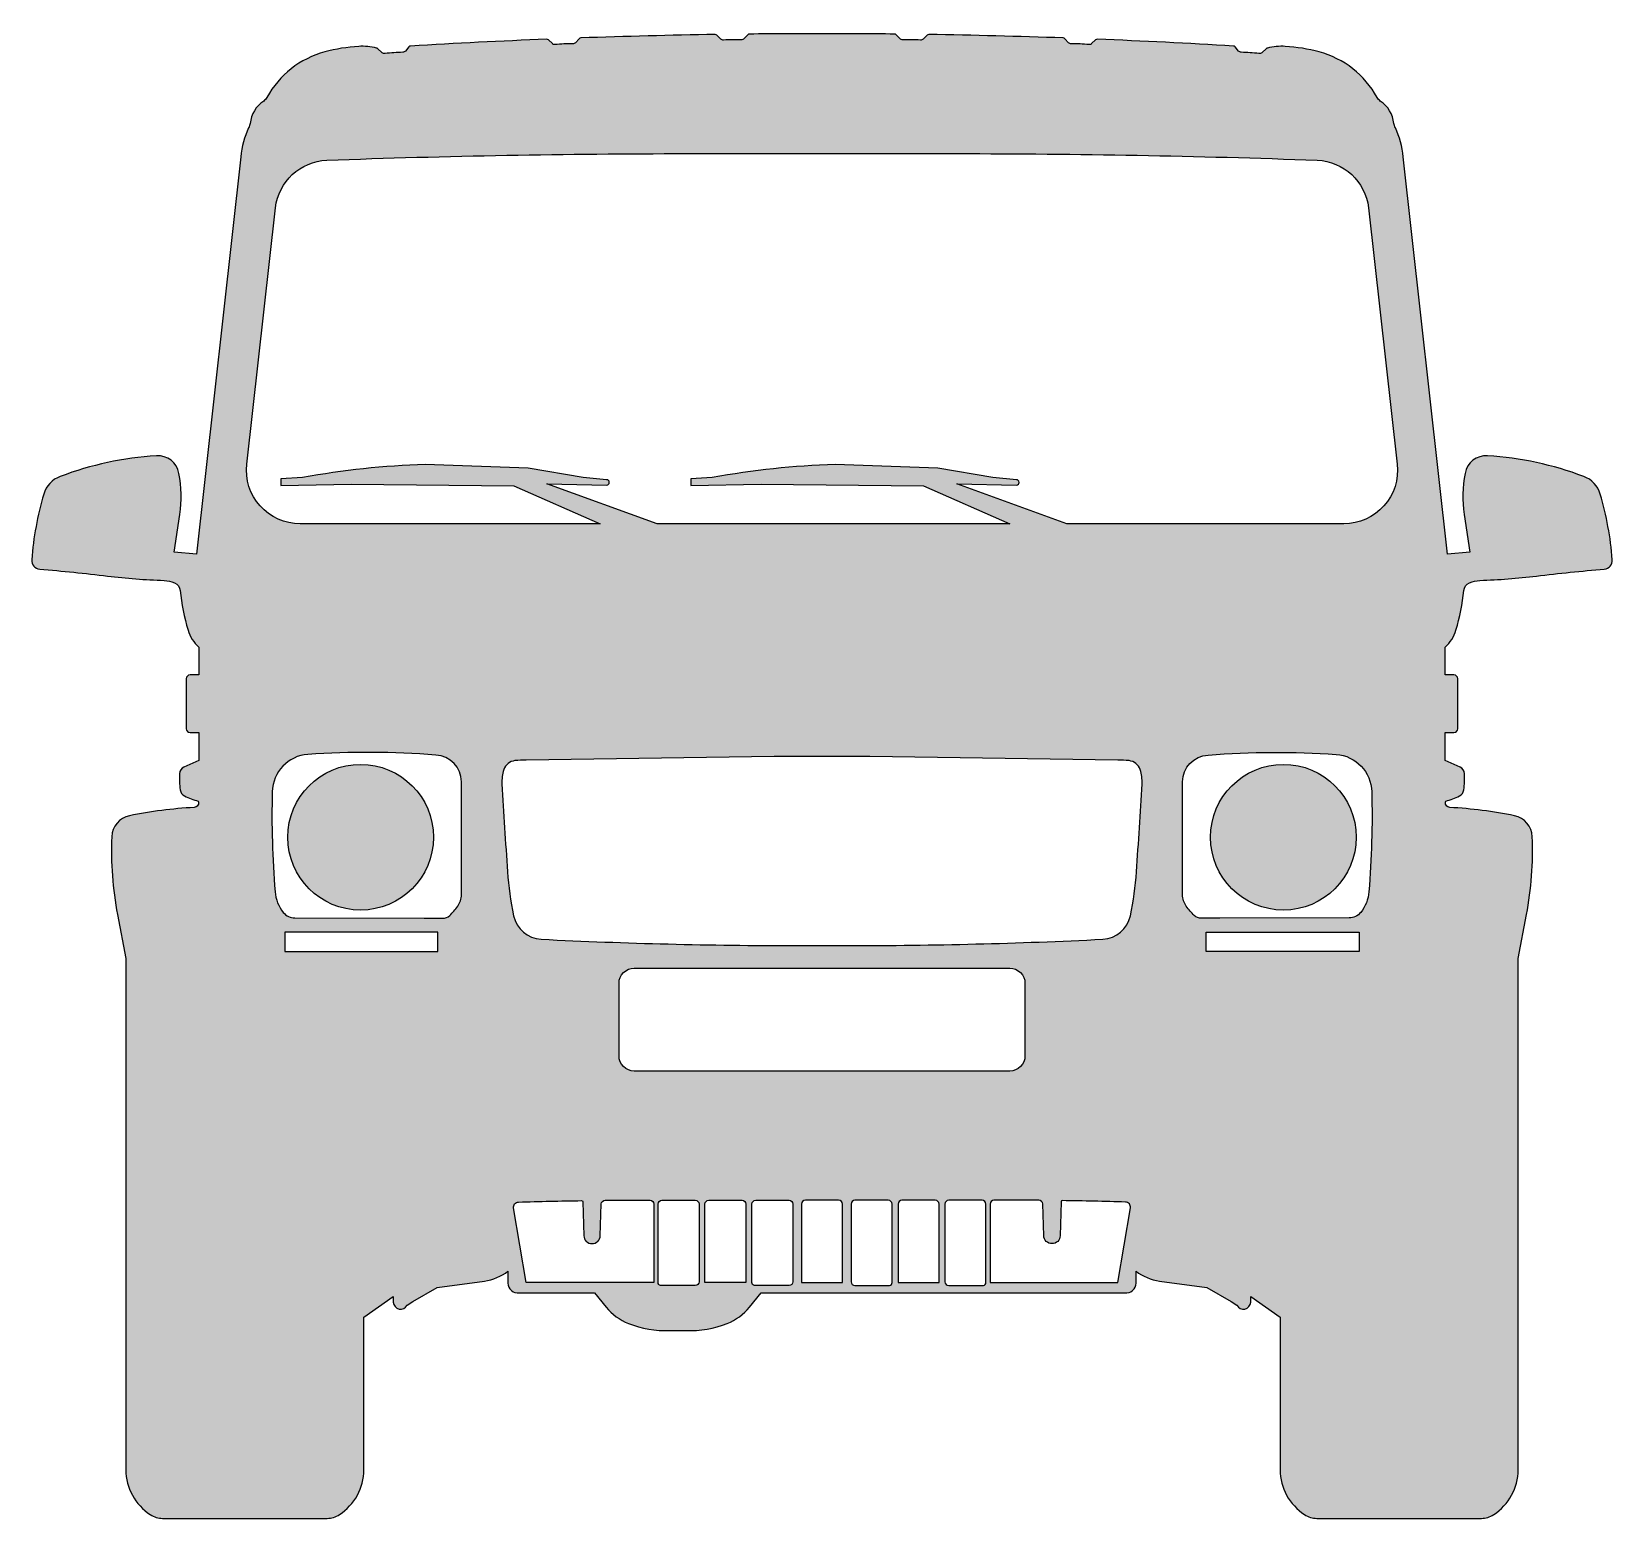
# Model space of a CAD drawing. Header units: metres. Extents: x 23259 to 40448, y -1247 to 8093.
# Drawn here: x 38384 to 40448, y 1317 to 3258 of the extents above; entities that cross this region are included whole.
import ezdxf

# ---------------------------------------------------------------- set-up
doc = ezdxf.new("R2010")
doc.units = ezdxf.units.M
doc.layers.add('dwgmodels.com', color=250, linetype='Continuous')
doc.layers.add('hatch_dwgmodels.com', color=250, linetype='Continuous', lineweight=13)

msp = doc.modelspace()

# ---------------------------------------------------------------- hatches: boundary and pattern name
at = {"layer": 'hatch_dwgmodels.com'}
h = msp.add_hatch(color=256, dxfattribs=at)
h.dxf.hatch_style = 1
edge = h.paths.add_edge_path(flags=16)
edge.add_line((40104.18304063681, 2100.89009260993), (39935.37153050945, 2100.313101197959))
edge.add_line((39935.37153050945, 2100.313101197959), (39911.24303646568, 2100.313101197959))
edge.add_arc((39911.24303646568, 2113.603706990614), 13.29060579265479, 226.197146336777, 270, ccw=False)
edge.add_arc((39958.63178401265, 2163.015309485241), 81.75373349770435, 215.0611379679822, 226.1971463367757, ccw=False)
edge.add_arc((39914.06492770939, 2131.73833627655), 27.30693621951229, 180.9135781193135, 215.0611379679857, ccw=False)
edge.add_line((39886.76146269192, 2131.302947098372), (39886.76146269192, 2278.420370621207))
edge.add_arc((39921.79144126207, 2278.408386391929), 35.02998062012608, 92.88981051386128, 179.980398339949, ccw=False)
edge.add_arc((40009.57548056788, 1193.989732913981), 1122.980289221096, 86.03338099732639, 94.57380734686052, ccw=False)
edge.add_arc((40083.79918481797, 2264.399721088783), 50.00000000000055, 1.4032782440339133, 86.0333809973871, ccw=False)
edge.add_arc((38891.3731381266, 2235.18918934231), 1242.783774199205, -4.6236303060068735, 1.4032782440265805, ccw=False)
edge.add_arc((40080.27525697521, 2139.038870621312), 50.00000000001776, 321.6143201205381, 355.37636969400097, ccw=False)
edge.add_arc((40104.18304063681, 2120.89009260991), 19.99999999998045, 270.000000871908, 319.8387611990305, ccw=False)
edge.add_line((40104.18304094116, 2100.890092609933), (40104.18304063681, 2100.89009260993))
edge = h.paths.add_edge_path(flags=16)
edge.add_arc((39384.9116931755, 138.0598034201407), 2173.510289129709, 89.1782732472204, 90.82172675277943)
edge.add_line((39353.74063066104, 2311.346563563503), (39030.03145360927, 2306.703660850692))
edge.add_arc((39026.9845444439, 2197.313329401381), 109.4327568420541, 88.40452160495903, 96.18275875126058)
edge.add_arc((39017.04938038819, 2289.025098519898), 17.1844176718447, 96.18275875126471, 161.6562927926169)
edge.add_arc((39048.37903080763, 2278.637287263167), 50.19128995793232, 161.6562927926165, 183.1952376764887)
edge.add_arc((46632.38200875618, 2702.016545103781), 7646.002712413207, 183.1952376764887, 184.0569511367297)
edge.add_arc((39433.38996348128, 2191.422801357304), 428.9262656042687, 184.0569511367296, 191.7925029523061)
edge.add_arc((39051.43671438745, 2111.680767990441), 38.73775170513483, 191.7925029523069, 267.1529139654955)
edge.add_arc((39381.37326980929, 8745.976368899632), 6681.232482666288, 267.152913965492, 270)
edge.add_line((39381.37326980929, 2064.743886233343), (39416.08275568996, 2064.743886233343))
edge.add_line((39416.08275568996, 2064.743886233343), (39450.79224157063, 2064.743886233343))
edge.add_arc((39450.79224157063, 8745.976368899632), 6681.232482666288, 270, 272.847086034508)
edge.add_arc((39780.72879699247, 2111.680767990441), 38.73775170513692, 272.8470860345045, 348.207497047693)
edge.add_arc((39398.77554789864, 2191.422801357304), 428.9262656042686, 348.2074970476939, 355.9430488632703)
edge.add_arc((32199.78350262374, 2702.016545103781), 7646.002712413206, 355.9430488632703, 356.8047623235112)
edge.add_arc((39783.78648057229, 2278.637287263167), 50.19128995793246, 356.8047623235113, 378.3437072073835)
edge.add_arc((39815.11613099173, 2289.025098519898), 17.18441767184564, 18.34370720738314, 83.81724124873529)
edge.add_arc((39805.18096693602, 2197.313329401381), 109.4327568420538, 83.81724124873942, 91.59547839504098)
edge.add_line((39802.13405777065, 2306.703660850692), (39478.42488071888, 2311.346563563503))
edge.add_arc((39447.25381820442, 138.0598034201407), 2173.510289129709, 89.17827324722059, 90.82172675277963)
edge = h.paths.add_edge_path(flags=16)
edge.add_line((38727.98247074311, 2100.89009260993), (38896.79398087047, 2100.313101197959))
edge.add_line((38896.79398087047, 2100.313101197959), (38920.92247491424, 2100.313101197959))
edge.add_arc((38920.92247491424, 2113.603706990614), 13.29060579265479, 270, 313.802853663223)
edge.add_arc((38873.53372736727, 2163.015309485241), 81.75373349770435, 313.8028536632243, 324.9388620320178)
edge.add_arc((38918.10058367053, 2131.73833627655), 27.30693621951229, 324.9388620320143, 359.0864218806865)
edge.add_line((38945.404048688, 2131.302947098372), (38945.404048688, 2278.420370621207))
edge.add_arc((38910.37407011785, 2278.408386391929), 35.02998062012608, 0.01960166005103025, 87.11018948613867)
edge.add_arc((38822.59003081204, 1193.989732913981), 1122.980289221096, 85.42619265313952, 93.96661900267361)
edge.add_arc((38748.36632656195, 2264.399721088783), 50.00000000000055, 93.96661900261289, 178.5967217559661)
edge.add_arc((39940.79237325332, 2235.18918934231), 1242.783774199205, 178.5967217559734, 184.6236303060069)
edge.add_arc((38751.89025440471, 2139.038870621312), 50.00000000001776, 184.6236303059991, 218.3856798794619)
edge.add_arc((38727.98247074311, 2120.89009260991), 19.99999999998045, 220.1612388009695, 269.999999128092)
edge.add_line((38727.98247043876, 2100.890092609933), (38727.98247074311, 2100.89009260993))
edge = h.paths.add_edge_path(flags=16)
edge.add_line((38801.8818432613, 2666.854362347868), (39013.57568698917, 2664.656970763627))
edge.add_line((39013.57568698917, 2664.656970763627), (39126.38810540578, 2615.269150267038))
edge.add_line((39126.38810540578, 2615.269150267038), (38734.6772157847, 2615.269150267038))
edge.add_arc((38734.6772157847, 2685.269150267035), 69.99999999999727, 173.6055023568686, 270, ccw=False)
edge.add_line((38665.11271242582, 2693.06529498295), (38702.61988243223, 3027.739386982269))
edge.add_arc((38772.18438579112, 3019.943242266355), 70.00000000000158, 92.08969477196689, 173.60550235687, ccw=False)
edge.add_arc((39239.53519034792, -9788.317007100879), 12886.78381615453, 90, 92.08969477196871, ccw=False)
edge.add_line((39239.53519034792, 3098.466809053653), (39416.08275568996, 3098.466809053653))
edge.add_line((39416.08275568996, 3098.466809053653), (39592.630321032, 3098.466809053653))
edge.add_arc((39592.630321032, -9788.317007100879), 12886.78381615453, 87.91030522803129, 90, ccw=False)
edge.add_arc((40059.9811255888, 3019.943242266359), 69.99999999999841, 6.394497643126726, 87.91030522802708, ccw=False)
edge.add_line((40129.54562894769, 3027.739386982269), (40167.0527989541, 2693.06529498295))
edge.add_arc((40097.48829559522, 2685.269150267038), 69.99999999999409, -90.00000000000591, 6.394497643128773, ccw=False)
edge.add_line((40097.48829559521, 2615.269150267038), (39735.88938158208, 2615.269150267037))
edge.add_line((39735.88938158208, 2615.269150267037), (39592.05710537767, 2667.600327079955))
edge.add_line((39592.05710537767, 2667.600327079955), (39670.02091557746, 2665.781570972354))
edge.add_arc((39669.88796396928, 2669.318101601561), 3.539028824612351, 272.1529519316886, 449.4970455053922)
edge.add_line((39669.91902991531, 2672.856994073569), (39639.28587175596, 2675.836619090304))
edge.add_line((39639.28587175596, 2675.836619090304), (39567.38063119206, 2687.808811310729))
edge.add_line((39567.38063119206, 2687.808811310729), (39433.13337031666, 2692.478564056472))
edge.add_arc((39459.42294373075, 1678.168467122744), 1014.650735185268, 91.48469826614661, 100.5944499162143)
edge.add_line((39272.87318065749, 2675.522617016009), (39244.73645372979, 2673.838840596835))
edge.add_line((39244.73645372979, 2673.838840596835), (39244.7558460577, 2665.322575975958))
edge.add_line((39244.7558460577, 2665.322575975958), (39336.8818432613, 2666.854362347868))
edge.add_line((39336.8818432613, 2666.854362347868), (39548.57568698917, 2664.656970763627))
edge.add_line((39548.57568698917, 2664.656970763627), (39661.38810540578, 2615.269150267038))
edge.add_line((39661.38810540578, 2615.269150267038), (39416.08275568996, 2615.269150267038))
edge.add_line((39416.08275568996, 2615.269150267038), (39200.88938158208, 2615.269150267037))
edge.add_line((39200.88938158208, 2615.269150267037), (39057.05710537767, 2667.600327079955))
edge.add_line((39057.05710537767, 2667.600327079955), (39135.02091557746, 2665.781570972354))
edge.add_arc((39134.88796396928, 2669.318101601561), 3.539028824612351, 272.1529519316886, 449.4970455053922)
edge.add_line((39134.91902991531, 2672.856994073569), (39104.28587175596, 2675.836619090304))
edge.add_line((39104.28587175596, 2675.836619090304), (39032.38063119206, 2687.808811310729))
edge.add_line((39032.38063119206, 2687.808811310729), (38898.13337031666, 2692.478564056472))
edge.add_arc((38924.42294373075, 1678.168467122744), 1014.650735185268, 91.48469826614661, 100.5944499162143)
edge.add_line((38737.87318065749, 2675.522617016009), (38709.73645372979, 2673.838840596835))
edge.add_line((38709.73645372979, 2673.838840596835), (38709.7558460577, 2665.322575975958))
edge.add_line((38709.7558460577, 2665.322575975958), (38801.8818432613, 2666.854362347868))
edge = h.paths.add_edge_path(flags=16)
edge.add_arc((39437.81142118727, 1625.989530797492), 4.999999999999986, 346.7475427510219, 359.9999999999766)
edge.add_line((39442.81142118727, 1625.98953079749), (39442.81142118727, 1727.261030384693))
edge.add_arc((39437.81142118727, 1727.261030384693), 5, 0, 90)
edge.add_line((39437.81142118727, 1732.261030384693), (39394.35409019265, 1732.261030384693))
edge.add_arc((39394.35409019265, 1727.261030384693), 5, 90, 180)
edge.add_line((39389.35409019265, 1727.261030384693), (39389.35409019265, 1624.843320116938))
edge.add_line((39389.35409019265, 1624.843320116938), (39416.08275568996, 1624.843320116938))
edge.add_line((39416.08275568996, 1624.843320116938), (39442.81142118727, 1624.843320116938))
edge.add_line((39442.81142118727, 1624.843320116938), (39442.81142118727, 1727.261030384693))
edge.add_arc((39437.81142118727, 1727.261030384693), 5, 0, 90)
edge.add_line((39437.81142118727, 1732.261030384693), (39394.35409019265, 1732.261030384693))
edge.add_arc((39394.35409019265, 1727.261030384693), 5, 90, 180)
edge.add_line((39389.35409019265, 1727.261030384693), (39389.35409019265, 1625.98953079749))
edge.add_arc((39394.35409019265, 1625.989530797492), 5, 180.0000000000234, 193.2524572489781)
edge.add_line((39389.4872430535, 1624.843320116938), (39442.67826832642, 1624.843320116938))
edge = h.paths.add_edge_path(flags=16)
edge.add_line((39515.52472377165, 1624.843320116938), (39568.84890190543, 1624.843320116938))
edge.add_line((39568.84890190543, 1624.843320116938), (39568.84890190543, 1727.261030384693))
edge.add_arc((39563.84890190543, 1727.261030384693), 5, 0, 90)
edge.add_line((39563.84890190543, 1732.261030384693), (39520.3915709108, 1732.261030384693))
edge.add_arc((39520.3915709108, 1727.261030384693), 5, 90, 180)
edge.add_line((39515.3915709108, 1727.261030384693), (39515.3915709108, 1625.98953079749))
edge.add_arc((39520.3915709108, 1625.989530797492), 5, 180.0000000000234, 193.2524572489781)
edge = h.paths.add_edge_path(flags=16)
edge.add_arc((39502.57180715381, 1727.261030384694), 5, 0, 90)
edge.add_line((39502.57180715381, 1732.261030384694), (39459.11447615919, 1732.261030384694))
edge.add_arc((39459.11447615919, 1727.261030384694), 5, 90, 180)
edge.add_line((39454.11447615919, 1727.261030384694), (39454.11447615919, 1625.98953079749))
edge.add_arc((39459.11447615919, 1625.98953079749), 5, 180, 270)
edge.add_line((39459.11447615919, 1620.98953079749), (39504.34046656148, 1620.98953079749))
edge.add_arc((39503.65806711007, 1624.843320116938), 3.913740043739413, 280.0414123193235, 360)
edge.add_line((39507.57180715381, 1624.843320116938), (39507.57180715381, 1727.29849071738))
edge.add_line((39507.57180715381, 1727.29849071738), (39507.57180715381, 1727.261030384694))
edge = h.paths.add_edge_path(flags=16)
edge.add_arc((39625.09355505729, 1727.261030384693), 5, 0, 90)
edge.add_line((39625.09355505729, 1732.261030384693), (39581.63622406266, 1732.261030384693))
edge.add_arc((39581.63622406266, 1727.261030384693), 5, 90, 180)
edge.add_line((39576.63622406266, 1727.261030384693), (39576.63622406266, 1625.98953079749))
edge.add_arc((39581.63622406266, 1625.98953079749), 5, 180, 270)
edge.add_line((39581.63622406266, 1620.98953079749), (39626.86221446496, 1620.98953079749))
edge.add_arc((39626.17981501355, 1624.843320116938), 3.913740043739413, 280.0414123193235, 360)
edge.add_line((39630.09355505729, 1624.843320116938), (39630.09355505729, 1727.29849071738))
edge.add_line((39630.09355505729, 1727.29849071738), (39630.09355505729, 1727.261030384693))
edge = h.paths.add_edge_path(flags=16)
edge.add_line((39635.55835815952, 1624.843320116938), (39802.42317633379, 1624.843320116938))
edge.add_line((39802.42317633379, 1624.843320116938), (39818.74321080145, 1722.195009407823))
edge.add_arc((39812.17782198055, 1723.295631005982), 6.657003700765279, 350.483427279465, 448.3630914474896)
edge.add_arc((39598.68158507338, -5747.558514193311), 7480.561090723488, 88.36309144750129, 88.9953698642957)
edge.add_arc((39729.81262060571, 1730.302885788311), 1.550028703665051, 88.99536986418542, 186.8454408874456)
edge.add_line((39728.27364160645, 1730.118135627205), (39727.03783168684, 1686.071199293709))
edge.add_arc((39716.30472313057, 1686.372334471912), 10.73733214892625, 181.6071066054202, 358.3928933945787, ccw=False)
edge.add_line((39705.57161457428, 1686.071199293709), (39704.17221137274, 1727.430111576646))
edge.add_arc((39699.17507103545, 1727.261030384694), 5.000000000005315, 1.937897201684794, 89.99999999991662)
edge.add_line((39699.17507103545, 1732.261030384693), (39640.55835815952, 1732.261030384693))
edge.add_arc((39640.55835815952, 1727.261030384693), 5, 90, 180)
edge.add_line((39635.55835815952, 1727.261030384693), (39635.55835815952, 1624.843320116938))
edge = h.paths.add_edge_path(flags=0)
edge.add_arc((40018.38805339385, 2206.17199529349), 95.08017013317668, 0, 360)
h.paths.add_polyline_path([(39917.40291201169, 2082.083776289476), (40117.40291201169, 2082.083776289476), (40117.40291201169, 2057.083776289476), (39917.40291201169, 2057.083776289476)], flags=16)
edge = h.paths.add_edge_path(flags=16)
edge.add_line((39416.08275568996, 1900.968809703088), (39171.08275568996, 1900.968809703088))
edge.add_arc((39171.08275568996, 1920.968809703088), 20, 180, 270, ccw=False)
edge.add_line((39151.08275568996, 1920.968809703088), (39151.08275568996, 2015.352370460466))
edge.add_arc((39171.08275568996, 2015.352370460466), 20, 90, 180, ccw=False)
edge.add_line((39171.08275568996, 2035.352370460466), (39416.08275568996, 2035.352370460466))
edge.add_line((39416.08275568996, 2035.352370460466), (39661.08275568996, 2035.352370460466))
edge.add_arc((39661.08275568996, 2015.352370460466), 20, 0, 90, ccw=False)
edge.add_line((39681.08275568996, 2015.352370460466), (39681.08275568996, 1920.968809703088))
edge.add_arc((39661.08275568996, 1920.968809703088), 20, -90, 0, ccw=False)
edge.add_line((39661.08275568996, 1900.968809703088), (39416.08275568996, 1900.968809703088))
edge = h.paths.add_edge_path(flags=16)
edge.add_line((39316.64078760827, 1624.843320116938), (39263.3166094745, 1624.843320116938))
edge.add_line((39263.3166094745, 1624.843320116938), (39263.3166094745, 1727.261030384693))
edge.add_arc((39268.3166094745, 1727.261030384693), 5, 90, 180, ccw=False)
edge.add_line((39268.3166094745, 1732.261030384693), (39311.77394046912, 1732.261030384693))
edge.add_arc((39311.77394046912, 1727.261030384693), 5, 0, 90, ccw=False)
edge.add_line((39316.77394046912, 1727.261030384693), (39316.77394046912, 1625.98953079749))
edge.add_arc((39311.77394046912, 1625.989530797492), 5, 346.74754275102185, 359.9999999999765, ccw=False)
edge = h.paths.add_edge_path(flags=16)
edge.add_arc((39329.5937042261, 1727.261030384694), 5, 90, 180, ccw=False)
edge.add_line((39329.5937042261, 1732.261030384694), (39373.05103522073, 1732.261030384694))
edge.add_arc((39373.05103522073, 1727.261030384694), 5, 0, 90, ccw=False)
edge.add_line((39378.05103522073, 1727.261030384694), (39378.05103522073, 1625.98953079749))
edge.add_arc((39373.05103522073, 1625.98953079749), 5, -90, 0, ccw=False)
edge.add_line((39373.05103522073, 1620.98953079749), (39327.82504481843, 1620.98953079749))
edge.add_arc((39328.50744426984, 1624.843320116938), 3.913740043739413, 180, 259.9585876806765, ccw=False)
edge.add_line((39324.5937042261, 1624.843320116938), (39324.5937042261, 1727.29849071738))
edge.add_line((39324.5937042261, 1727.29849071738), (39324.5937042261, 1727.261030384694))
edge = h.paths.add_edge_path(flags=16)
edge.add_arc((39207.07195632263, 1727.261030384693), 5, 90, 180, ccw=False)
edge.add_line((39207.07195632263, 1732.261030384693), (39250.52928731726, 1732.261030384693))
edge.add_arc((39250.52928731726, 1727.261030384693), 5, 0, 90, ccw=False)
edge.add_line((39255.52928731726, 1727.261030384693), (39255.52928731726, 1625.98953079749))
edge.add_arc((39250.52928731726, 1625.98953079749), 5, -90, 0, ccw=False)
edge.add_line((39250.52928731726, 1620.98953079749), (39205.30329691496, 1620.98953079749))
edge.add_arc((39205.98569636637, 1624.843320116938), 3.913740043739413, 180, 259.9585876806765, ccw=False)
edge.add_line((39202.07195632263, 1624.843320116938), (39202.07195632263, 1727.29849071738))
edge.add_line((39202.07195632263, 1727.29849071738), (39202.07195632263, 1727.261030384693))
edge = h.paths.add_edge_path(flags=16)
edge.add_line((39196.6071532204, 1624.843320116938), (39029.74233504613, 1624.843320116938))
edge.add_line((39029.74233504613, 1624.843320116938), (39013.42230057847, 1722.195009407823))
edge.add_arc((39019.98768939937, 1723.295631005982), 6.657003700765279, 91.63690855251042, 189.516572720535, ccw=False)
edge.add_arc((39233.48392630654, -5747.558514193311), 7480.561090723488, 91.0046301357043, 91.63690855249871, ccw=False)
edge.add_arc((39102.35289077421, 1730.302885788311), 1.550028703665051, -6.845440887445591, 91.00463013581458, ccw=False)
edge.add_line((39103.89186977347, 1730.118135627205), (39105.12767969308, 1686.071199293709))
edge.add_arc((39115.86078824935, 1686.372334471912), 10.73733214892625, 181.6071066054213, 358.3928933945798)
edge.add_line((39126.59389680564, 1686.071199293709), (39127.99330000718, 1727.430111576646))
edge.add_arc((39132.99044034446, 1727.261030384694), 4.999999999998043, 90, 178.0621027983124, ccw=False)
edge.add_line((39132.99044034446, 1732.261030384693), (39191.6071532204, 1732.261030384693))
edge.add_arc((39191.6071532204, 1727.261030384693), 5, 0, 90, ccw=False)
edge.add_line((39196.6071532204, 1727.261030384693), (39196.6071532204, 1624.843320116938))
edge = h.paths.add_edge_path(flags=0)
edge.add_arc((38813.77745798607, 2206.17199529349), 95.08017013317668, 0, 360)
h.paths.add_polyline_path([(38914.76259936823, 2082.083776289476), (38714.76259936823, 2082.083776289476), (38714.76259936823, 2057.083776289476), (38914.76259936823, 2057.083776289476)], flags=16)
edge = h.paths.add_edge_path()
edge.add_arc((39394.35409019216, 1625.989530797436), 4.999999999512511, 180, 193.2524572502655)
edge.add_line((39389.4872430535, 1624.843320116938), (39442.67826832642, 1624.843320116938))
edge.add_arc((39437.81142118775, 1625.989530797438), 4.999999999527081, 346.7475427503907, 360.0000000006279)
edge.add_line((39442.81142118727, 1625.989530797492), (39442.81142118727, 1727.261030384693))
edge.add_arc((39437.81142118727, 1727.26103038469), 5, 0, 89.99999999996614)
edge.add_line((39437.81142118727, 1732.26103038469), (39394.35409019265, 1732.261030384693))
edge.add_arc((39394.35409019265, 1727.261030384691), 5.000000000001819, 90, 179.9999999999792)
edge.add_line((39389.35409019265, 1727.261030384693), (39389.35409019265, 1625.989530797492))
edge = h.paths.add_edge_path()
edge.add_arc((40214.80924487802, 2323.424527009281), 71.70410193874925, 282.5293664544515, 298.0139385613627)
edge.add_arc((40243.59383752425, 2269.320338730714), 10.41938962734425, 298.0139385613741, 352.0221285773118)
edge.add_arc((40142.47982692383, 2283.491165094859), 112.5215710905419, 352.0221285773789, 362.8663929687721)
edge.add_arc((40245.05646590523, 2288.62715417301), 9.816433689671502, 2.866392968796123, 65.84654571124379)
edge.add_line((40249.07317303343, 2297.584186841813), (40229.60699643731, 2306.313632539287))
edge.add_line((40229.60699643731, 2306.313632539287), (40229.60699643731, 2342.801047970165))
edge.add_line((40229.60699643731, 2342.801047970165), (40240.97239241618, 2342.801047970165))
edge.add_arc((40240.97239241618, 2347.801047970167), 5.000000000001819, 270, 359.9999999999791)
edge.add_line((40245.97239241618, 2347.801047970165), (40245.97239241618, 2412.939326018378))
edge.add_arc((40240.97239241618, 2412.939326018375), 5, 0, 89.99999999996874)
edge.add_line((40240.97239241618, 2417.939326018375), (40229.60699643731, 2417.939326018378))
edge.add_line((40229.60699643731, 2417.939326018378), (40229.60699643731, 2454.155180678789))
edge.add_arc((40196.55912552638, 2490.600782261308), 49.19800449669868, 312.2008777499593, 343.4289823907982)
edge.add_arc((39975.47704936715, 2556.386459608043), 279.8601811595527, 343.4289823908182, 354.1943406909691)
edge.add_arc((40266.32172197598, 2526.814510640819), 12.48400597379412, 113.1350190493585, 174.1943406910015, ccw=False)
edge.add_arc((40276.3384108391, 2503.37042822933), 37.97830054918805, 92.07962797872608, 113.13501904933901, ccw=False)
edge.add_arc((40242.46975988185, 3436.074995807568), 895.3409888148404, 272.0796279787201, 276.81746915397)
edge.add_arc((40648.31069871369, 41.39430386345612), 2523.513185889026, 94.79464692252941, 96.81746915396741, ccw=False)
edge.add_arc((40436.42955286334, 2567.449895236974), 11.41294137311998, 274.7946469224925, 364.3423240171655)
edge.add_arc((40039.05991491223, 2537.276311749423), 409.926522453966, 4.342324017132375, 16.55804867634998)
edge.add_arc((40398.15176400197, 2644.040014438751), 35.2994488265677, 16.55804867632561, 69.37797593840116)
edge.add_arc((40257.82021190412, 2271.12927362164), 433.7406177975442, 69.37797593839174, 86.40930346173761)
edge.add_arc((40283.22239522605, 2675.934298830737), 28.1393612017864, 86.40930346174835, 169.3011272201238)
edge.add_arc((40413.92163814589, 2651.241083635583), 161.1508155073897, 169.3011272201352, 188.4707081775825)
edge.add_line((40254.52876853811, 2627.502961197307), (40261.85895574032, 2578.2834167299))
edge.add_line((40261.85895574032, 2578.2834167299), (40232.68643926884, 2575.648656160932))
edge.add_line((40232.68643926884, 2575.648656160932), (40174.95468106357, 3094.361156105194))
edge.add_arc((40067.58031699752, 3085.286917302606), 107.757115163846, 4.830604804010675, 25.81956659843179)
edge.add_arc((40176.69728321066, 3139.472919360933), 14.12240995941965, 186.167028876992, 210.9056076462706, ccw=False)
edge.add_arc((40122.62872416924, 3133.630673422243), 40.26086793391596, 6.167028876924302, 56.26569038190166)
edge.add_arc((40152.34026819121, 3178.123513006632), 13.2404275873318, 208.6059862485385, 236.2656903819402, ccw=False)
edge.add_arc((40033.60213995494, 3113.369289500483), 122.0069478361448, 28.6059862485971, 75.00789322684581)
edge.add_arc((40007.33151608735, 3015.271931809416), 223.5610578679984, 75.00789322685739, 86.50796931882672)
edge.add_arc((40016.18248960783, 3160.315145781143), 78.24803831535128, 86.5079693188362, 103.7686529450131)
edge.add_arc((39998.27329806991, 3233.40090450852), 3.000000000070534, 103.7686529453569, 131.4587071431539)
edge.add_line((39996.2870577502, 3235.649203730771), (39990.09741434186, 3230.181017298658))
edge.add_arc((39987.03461837762, 3233.647909857362), 4.626020226084494, 262.8038645189997, 311.4587071435716, ccw=False)
edge.add_arc((39960.46803961408, 3030.242441436769), 200.5070718251797, 82.55312448993281, 89.14590083574082)
edge.add_arc((39963.54605466675, 3235.352396129221), 4.626020226092847, 220.2403181822032, 268.89516080683524, ccw=False)
edge.add_line((39960.01482079765, 3232.364010194641), (39955.40548255409, 3237.810646498042))
edge.add_arc((39953.11545763211, 3235.872661498933), 3.000000000005937, 40.24031818211481, 86.54756893659686)
edge.add_arc((39416.08275569225, -5665.813698051096), 8920.871055737012, 86.54756893661303, 87.69123108140542)
edge.add_arc((39775.33665197169, 3244.818199000845), 3.000000000034472, 87.6912310815935, 133.4569587103969)
edge.add_line((39773.27322355738, 3246.995872800849), (39768.09188013188, 3242.086353639365))
edge.add_arc((39764.91005960533, 3245.444341320853), 4.626020226086793, 264.8021160861482, 313.4569587107422, ccw=False)
edge.add_arc((39745.4521813523, 3041.236215467638), 200.507071825162, 84.5513760570707, 91.14415240287933)
edge.add_arc((39741.37634575796, 3246.328768367043), 4.626020226070135, 222.2385697491715, 270.8934123738609, ccw=False)
edge.add_line((39737.9514612893, 3243.219069103705), (39733.14318827546, 3248.514687159196))
edge.add_arc((39730.9221315347, 3246.498029787594), 3.000000000013326, 42.23856974933106, 87.97679101515199)
edge.add_arc((39416.08275569115, -5665.813698045583), 8920.87105573155, 87.97679101538522, 89.1052388736153)
edge.add_arc((39555.34327528585, 3250.969952707484), 2.999999999976385, 89.10523887341914, 134.8572449585451)
edge.add_line((39553.22724688735, 3253.096551827347), (39548.15714342224, 3248.051650409286))
edge.add_arc((39544.89421336541, 3251.330880589751), 4.626020226094593, 266.20240233384686, 314.8572449583261, ccw=False)
edge.add_arc((39530.43241508627, 3046.70824234783), 200.5070718250478, 85.95166230477417, 92.54443865058587)
edge.add_arc((39521.34591454856, 3251.63994608963), 4.626020226065056, 223.6388559968472, 272.2936986216779, ccw=False)
edge.add_line((39517.99804511873, 3248.447480989937), (39513.06209141202, 3253.623709392013))
edge.add_arc((39510.89097935486, 3251.553377912443), 3.000000000009971, 43.63885599706241, 89.39086208164416)
edge.add_arc((39416.08275568931, -5665.813698172346), 8920.871055858328, 89.39086208170177, 89.99999999999581)
edge.add_arc((39416.08275569027, -5665.813698158993), 8920.871055844975, 90.00000000000199, 90.60913791829692)
edge.add_arc((39321.27453202505, 3251.553377912453), 2.999999999998308, 90.60913791821956, 136.3611440030051)
edge.add_line((39319.1034199679, 3253.623709392013), (39314.16746626119, 3248.447480989936))
edge.add_arc((39310.81959683136, 3251.639946089634), 4.626020226068585, 267.7063013783231, 316.361144003112, ccw=False)
edge.add_arc((39301.73309629365, 3046.708242347693), 200.5070718251854, 87.45556134941586, 94.04833769522305)
edge.add_arc((39287.27129801451, 3251.330880589751), 4.626020226094615, 225.142755041674, 273.79759766624346, ccw=False)
edge.add_line((39284.00836795768, 3248.051650409286), (39278.93826449256, 3253.096551827347))
edge.add_arc((39276.82223609406, 3250.969952707446), 3.000000000009577, 45.14275504185259, 90.8947611262924)
edge.add_arc((39416.08275568972, -5665.813698083938), 8920.871055769912, 90.89476112638698, 92.02320898461221)
edge.add_arc((39101.24337984523, 3246.498029787571), 3.000000000034334, 92.02320898497402, 137.761430250428)
edge.add_line((39099.02232310447, 3248.514687159196), (39094.21405009062, 3243.219069103704))
edge.add_arc((39090.78916562196, 3246.328768367077), 4.626020226100036, 269.10658762614526, 317.7614302505721, ccw=False)
edge.add_arc((39086.71333002762, 3041.236215467774), 200.5070718250255, 88.85584759711989, 95.44862394293304)
edge.add_arc((39067.25545177459, 3245.444341320896), 4.626020226124954, 226.5430412895642, 275.19788391371566, ccw=False)
edge.add_line((39064.07363124804, 3242.086353639364), (39058.89228782253, 3246.995872800849))
edge.add_arc((39056.82885940823, 3244.818199000882), 3.000000000001743, 46.54304128924398, 92.30876891843171)
edge.add_arc((39416.082755692, -5665.81369812558), 8920.871055811616, 92.3087689186031, 93.45243106338597)
edge.add_arc((38879.05005374781, 3235.872661498932), 3.000000000005245, 93.45243106354029, 139.7596818179184)
edge.add_line((38876.76002882583, 3237.81064649804), (38872.15069058225, 3232.364010194641))
edge.add_arc((38868.61945671318, 3235.352396129199), 4.626020226068071, 271.1048391931703, 319.7596818178911, ccw=False)
edge.add_arc((38871.69747176583, 3030.242441436998), 200.5070718249505, 90.85409916425601, 97.44687551007155)
edge.add_arc((38845.1308930023, 3233.647909857374), 4.626020226095801, 228.5412928564541, 277.1961354809834, ccw=False)
edge.add_line((38842.06809703806, 3230.18101729866), (38835.87845362972, 3235.64920373077))
edge.add_arc((38833.89221331002, 3233.40090450855), 3.000000000036865, 48.54129285666339, 76.23134705477045)
edge.add_arc((38815.9830217721, 3160.315145781243), 78.24803831525234, 76.23134705497483, 93.49203068117362)
edge.add_arc((38824.83399529257, 3015.271931809417), 223.5610578679987, 93.49203068117329, 104.9921067731427)
edge.add_arc((38798.56337142493, 3113.36928950056), 122.0069478360587, 104.9921067731403, 151.3940137514219)
edge.add_arc((38679.82524318871, 3178.123513006632), 13.24042758733176, 303.73430961805985, 331.39401375146156, ccw=False)
edge.add_arc((38709.53678721068, 3133.630673422242), 40.26086793391588, 123.7343096180972, 173.8329711230737)
edge.add_arc((38655.46822816927, 3139.472919360931), 14.12240995941261, 329.09439235372065, 353.83297112301227, ccw=False)
edge.add_arc((38764.5851943824, 3085.286917302605), 107.7571151638463, 154.1804334015675, 175.1693951959886)
edge.add_line((38657.21083031635, 3094.361156105194), (38599.47907211108, 2575.648656160932))
edge.add_line((38599.47907211108, 2575.648656160932), (38570.3065556396, 2578.2834167299))
edge.add_line((38570.3065556396, 2578.2834167299), (38577.63674284181, 2627.502961197307))
edge.add_arc((38418.24387323403, 2651.241083635583), 161.1508155073898, 351.5292918224176, 370.6988727798649)
edge.add_arc((38548.94311615388, 2675.93429883076), 28.13936120176407, 10.69887277983347, 93.59069653828428)
edge.add_arc((38574.34529947581, 2271.129273621621), 433.7406177975652, 93.5906965382632, 110.6220240616082)
edge.add_arc((38434.01374737794, 2644.040014438751), 35.29944882656238, 110.6220240615893, 163.441951323671)
edge.add_arc((38793.10559646771, 2537.27631174942), 409.9265224539807, 163.4419513236502, 175.6576759828673)
edge.add_arc((38395.73595851658, 2567.449895236973), 11.41294137312516, 175.6576759828327, 265.2053530774717)
edge.add_arc((38183.85481266616, 41.39430386309277), 2523.513185889396, 83.18253084603168, 85.20535307746951, ccw=False)
edge.add_arc((38589.69575149805, 3436.074995807568), 895.3409888148387, 263.1825308460309, 267.9203720212809)
edge.add_arc((38555.82710054084, 2503.370428229382), 37.97830054913452, 66.86498095065082, 87.92037202129302, ccw=False)
edge.add_arc((38565.84378940391, 2526.814510640788), 12.48400597383132, 5.805659309124906, 66.86498095057198, ccw=False)
edge.add_arc((38856.68846201277, 2556.386459608043), 279.8601811595527, 185.8056593090308, 196.5710176091817)
edge.add_arc((38635.60638585353, 2490.600782261304), 49.1980044966908, 196.5710176092001, 227.7991222500442)
edge.add_line((38602.55851494261, 2454.15518067879), (38602.55851494261, 2417.939326018378))
edge.add_line((38602.55851494261, 2417.939326018378), (38591.19311896374, 2417.939326018378))
edge.add_arc((38591.19311896374, 2412.939326018376), 5.000000000001819, 90, 179.9999999999792)
edge.add_line((38586.19311896374, 2412.939326018378), (38586.19311896374, 2347.801047970165))
edge.add_arc((38591.19311896374, 2347.801047970168), 5, 180, 269.9999999999687)
edge.add_line((38591.19311896374, 2342.801047970168), (38602.55851494261, 2342.801047970165))
edge.add_line((38602.55851494261, 2342.801047970165), (38602.55851494261, 2306.313632539287))
edge.add_line((38602.55851494261, 2306.313632539287), (38583.09233834648, 2297.584186841817))
edge.add_arc((38587.1090454747, 2288.627154173008), 9.816433689685908, 114.1534542888604, 177.1336070311921)
edge.add_arc((38689.6856844561, 2283.49116509486), 112.5215710905493, 177.1336070312286, 187.977871422621)
edge.add_arc((38588.57167385567, 2269.320338730714), 10.41938962734329, 187.9778714226883, 241.9860614386259)
edge.add_arc((38617.35626650197, 2323.424527009488), 71.70410193896711, 241.9860614386641, 257.4706335455215)
edge.add_arc((38596.17079449772, 2251.097347641678), 6.093354570422759, -86.93455677071142, 22.48869040290748, ccw=False)
edge.add_arc((38627.14144675687, 1672.781565284538), 573.0511225893894, 93.06544322932557, 101.5877795255968)
edge.add_arc((38517.86901960037, 2205.692352222167), 29.05262059590587, 101.5877795256593, 177.7187624188117)
edge.add_arc((38937.18787531978, 2188.988299601658), 448.7040570712051, 177.7187624188789, 190.7757675613876)
edge.add_line((38496.39608021035, 2105.095962666982), (38507.30305458047, 2047.787929687011))
edge.add_line((38507.30305458047, 2047.787929687011), (38507.30305458047, 1380.563770870299))
edge.add_arc((38577.03761334501, 1380.563770870303), 69.73455876453954, 180, 237.1461431263099)
edge.add_arc((38555.93980458743, 1347.893862598772), 30.84445152836271, 237.1461431262952, 268.699382687083)
edge.add_line((38555.23969398979, 1317.057357685981), (38638.2279210546, 1317.057357685982))
edge.add_line((38638.2279210546, 1317.057357685982), (38770.02302213099, 1317.057357685982))
edge.add_arc((38769.32291153335, 1347.893862598777), 30.84445152836755, 271.3006173129169, 302.8538568736993)
edge.add_arc((38748.22510277576, 1380.563770870302), 69.73455876454635, 302.8538568736913, 359.9999999999973)
edge.add_line((38817.95966154031, 1380.563770870299), (38817.95966154031, 1579.828092237894))
edge.add_line((38817.95966154031, 1579.828092237894), (38856.06592411301, 1606.782055617327))
edge.add_line((38856.06592411301, 1606.782055617327), (38856.42426877691, 1599.129547125503))
edge.add_arc((38865.91104703839, 1599.57378529542), 9.49717375507053, 182.6810358323382, 333.1524549441092)
edge.add_line((38874.3845333979, 1595.28469002377), (38881.98519847595, 1600.281518518615))
edge.add_line((38881.98519847595, 1600.281518518615), (38913.56558738115, 1618.514464554143))
edge.add_line((38913.56558738115, 1618.514464554143), (38975.3438862906, 1626.857980043357))
edge.add_arc((38966.68489098854, 1690.972201526876), 64.69630280069246, 277.691585720814, 307.5859924363423)
edge.add_line((39006.14649457486, 1639.704341824379), (39006.14649457486, 1624.21032480771))
edge.add_arc((39019.1493442532, 1624.210324807719), 13.00284967834159, 180, 276.788840922478)
edge.add_line((39020.68641857048, 1611.29864396049), (39119.02480063347, 1611.298643960489))
edge.add_line((39119.02480063347, 1611.298643960489), (39134.41588246322, 1592.687674412863))
edge.add_arc((39190.43454034306, 1639.014532624896), 72.69296955316257, 219.5904009192847, 248.1469426134975)
edge.add_arc((39212.18522655745, 1693.249419659498), 131.1268238026697, 248.1469426135081, 272.2190662155789)
edge.add_line((39217.26250043589, 1562.22092958753), (39227.91629211611, 1562.220929587528))
edge.add_line((39227.91629211611, 1562.220929587528), (39238.57008379634, 1562.220929587528))
edge.add_arc((39243.64735767478, 1693.249419659466), 131.1268238026401, 267.7809337844174, 291.8530573864938)
edge.add_arc((39265.39804388914, 1639.014532624915), 72.69296955318545, 291.8530573865075, 320.409599080711)
edge.add_line((39321.41670176901, 1592.687674412863), (39336.80778359875, 1611.298643960489))
edge.add_line((39336.80778359875, 1611.298643960489), (39416.08275568996, 1611.298643960489))
edge.add_line((39416.08275568996, 1611.298643960489), (39811.47909280944, 1611.298643960489))
edge.add_arc((39813.01616712672, 1624.21032480772), 13.00284967834327, 263.211159077483, 359.999999999957)
edge.add_line((39826.01901680507, 1624.21032480771), (39826.01901680506, 1639.704341824377))
edge.add_arc((39865.48062039138, 1690.972201526889), 64.69630280070497, 232.4140075636655, 262.3084142791876)
edge.add_line((39856.82162508932, 1626.857980043358), (39918.59992399877, 1618.514464554143))
edge.add_line((39918.59992399877, 1618.514464554143), (39950.18031290397, 1600.281518518615))
edge.add_line((39950.18031290397, 1600.281518518615), (39957.78097798202, 1595.28469002377))
edge.add_arc((39966.25446434152, 1599.57378529542), 9.497173755066797, 206.8475450558992, 357.3189641676659)
edge.add_line((39975.74124260299, 1599.129547125503), (39976.09958726692, 1606.782055617327))
edge.add_line((39976.09958726692, 1606.782055617327), (40014.20584983961, 1579.828092237894))
edge.add_line((40014.20584983961, 1579.828092237894), (40014.20584983961, 1380.563770870299))
edge.add_arc((40083.94040860415, 1380.563770870303), 69.73455876453954, 180, 237.1461431263099)
edge.add_arc((40062.84259984658, 1347.893862598772), 30.84445152836271, 237.1461431262952, 268.699382687083)
edge.add_line((40062.14248924893, 1317.057357685981), (40193.93759032532, 1317.057357685982))
edge.add_line((40193.93759032532, 1317.057357685982), (40276.92581739013, 1317.057357685982))
edge.add_arc((40276.22570679249, 1347.893862598777), 30.84445152836755, 271.3006173129169, 302.8538568736993)
edge.add_arc((40255.12789803492, 1380.563770870281), 69.73455876451693, 302.8538568736856, 360.0000000000146)
edge.add_line((40324.86245679944, 1380.563770870299), (40324.86245679944, 2047.78792968698))
edge.add_line((40324.86245679944, 2047.78792968698), (40335.76943116957, 2105.095962666982))
edge.add_arc((39894.97763606014, 2188.988299601658), 448.7040570712052, 349.2242324386124, 362.281237581121)
edge.add_arc((40314.29649177959, 2205.69235222221), 29.05262059586008, 2.281237581107508, 78.4122204744091)
edge.add_arc((40205.02406462305, 1672.781565284538), 573.0511225893898, 78.41222047440317, 86.93455677067443)
edge.add_arc((40235.9947168822, 2251.097347641683), 6.093354570424653, 157.5113095971977, 266.9345567707125, ccw=False)
h = msp.add_hatch(color=256, dxfattribs=at)
h.dxf.hatch_style = 1
edge = h.paths.add_edge_path()
edge.add_arc((38813.77745798607, 2206.17199529349), 95.08017013317668, 0, 360)
edge = h.paths.add_edge_path()
edge.add_arc((40018.38805339385, 2206.17199529349), 95.08017013317668, 0, 360)

# ---------------------------------------------------------------- linework, layer by layer
at = {"layer": 'dwgmodels.com', "color": 0}
for points in [[(40230.3647311415, 2253.428062227483, 0.06766718808063307), (40248.48768257522, 2260.121754012212, 0.2401165548173083), (40253.91238565055, 2267.874225052095, 0.04735237401996967), (40254.86061787029, 2289.11804584107, 0.2819356823837532), (40249.07317303344, 2297.584186841817), (40229.60699643731, 2306.313632539287), (40229.60699643731, 2342.801047970165), (40240.97239241618, 2342.801047970165, 0.414213562373095), (40245.97239241618, 2347.801047970165), (40245.97239241618, 2412.939326018378, 0.414213562373095), (40240.97239241618, 2417.939326018378), (40229.60699643731, 2417.939326018378), (40229.60699643731, 2417.939326018378), (40229.60699643731, 2454.155180678789, 0.1371078934308557), (40243.71378752767, 2476.56933550765, 0.04700731486885808), (40253.90174993583, 2528.077324829744, -0.2729093899494999), (40261.41676556563, 2538.294571954516, -0.09213082686396962), (40274.96023959597, 2541.323714735626, 0.02067567740197531), (40348.75274503047, 2547.064639670006, -0.008826456231844762), (40437.38350062128, 2556.076891479769, 0.4119031955692227), (40447.80973310486, 2568.314029750104, 0.05335168780673805), (40431.98739747141, 2654.099884973787, 0.2346396167540488), (40410.58428058861, 2677.077623595323, 0.07445028511360366), (40284.98472017003, 2704.018419960593, 0.3783264454740854), (40255.57219604193, 2681.1582948034, 0.08383868363333803), (40254.52876853811, 2627.502961197307), (40261.85895574032, 2578.2834167299), (40232.68643926884, 2575.648656160932), (40174.95468106357, 3094.361156105194, 0.09183852197138458), (40164.5800487083, 3132.219293296904, -0.1083636087551756), (40162.6566003707, 3137.955787708949, 0.2221463558534737), (40144.98729583236, 3167.112485798177, -0.1212776284720881), (40140.7160604471, 3171.784213596045, 0.2052791916681447), (40065.1636260911, 3231.223300519067, 0.05022070510050258), (40020.94855473597, 3238.417899403502, 0.07545666224835798), (39997.55929175401, 3236.314698423895, 0.1214120055457942), (39996.2870577502, 3235.64920373077), (39990.09741434186, 3230.181017298658, -0.21554476781162), (39986.45513386361, 3229.058328086639), (39986.45513386361, 3229.058328086639, 0.02877435094633053), (39963.45685626924, 3230.727235939768, -0.21554476781162), (39960.01482079766, 3232.364010194641), (39955.40548255409, 3237.810646498042, 0.204848808148492), (39953.29611712985, 3238.867216916003, 0.004990208910989701), (39775.45750611748, 3247.815763725025, 0.2023880023313765), (39773.27322355738, 3246.995872800849), (39768.09188013188, 3242.086353639365, -0.21554476781162), (39764.49096160461, 3240.837344468465), (39764.49096160461, 3240.837344468465, 0.02877435094633053), (39741.44847631046, 3241.70331051777, -0.21554476781162), (39737.9514612893, 3243.219069103704), (39733.14318827546, 3248.514687159196, 0.2022630701219495), (39731.02804449551, 3249.496159612135, 0.004923822431290041), (39555.39012296466, 3253.969586900989, 0.2023256791618483), (39553.22724688735, 3253.096551827347), (39548.15714342224, 3248.051650409286, -0.21554476781162), (39544.58782249824, 3246.715017965197), (39544.58782249824, 3246.715017965197, 0.02877435094633053), (39521.53105667249, 3247.017632218211, -0.21554476781162), (39517.99804511873, 3248.447480989936), (39513.06209141202, 3253.623709392013, 0.2023256791616843), (39510.92287314086, 3254.553208372064, 0.002657871826894385), (39416.08275568996, 3255.057357685982, 0.002657871826894385), (39321.24263823906, 3254.553208372064, 0.2023256791616843), (39319.1034199679, 3253.623709392013), (39314.16746626119, 3248.447480989936, -0.21554476781162), (39310.63445470743, 3247.017632218211, 0.02877435094633053), (39287.57768888168, 3246.715017965197), (39287.57768888168, 3246.715017965197, -0.21554476781162), (39284.00836795768, 3248.051650409286), (39278.93826449256, 3253.096551827347, 0.2023256791618483), (39276.77538841526, 3253.969586900989, 0.004923822431290041), (39101.13746688441, 3249.496159612135, 0.2022630701219495), (39099.02232310447, 3248.514687159196), (39094.21405009062, 3243.219069103704, -0.21554476781162), (39090.71703506946, 3241.70331051777, 0.02877435094633053), (39067.67454977531, 3240.837344468465), (39067.67454977531, 3240.837344468465, -0.21554476781162), (39064.07363124804, 3242.086353639365), (39058.89228782253, 3246.995872800849, 0.2023880023313765), (39056.70800526244, 3247.815763725025, 0.004990208910989701), (38878.86939425006, 3238.867216916003, 0.204848808148492), (38876.76002882583, 3237.810646498042), (38872.15069058225, 3232.364010194641, -0.21554476781162), (38868.70865511068, 3230.727235939768, 0.02877435094633053), (38845.71037751631, 3229.058328086639), (38845.71037751631, 3229.058328086639, -0.21554476781162), (38842.06809703806, 3230.181017298658), (38835.87845362972, 3235.64920373077, 0.1214120055457942), (38834.60621962591, 3236.314698423895, 0.07545666224835798), (38811.21695664395, 3238.417899403502, 0.05022070510050258), (38767.00188528882, 3231.223300519067, 0.2052791916681447), (38691.44945093282, 3171.784213596045, -0.1212776284720881), (38687.17821554756, 3167.112485798177, 0.2221463558534737), (38669.50891100922, 3137.955787708949, -0.1083636087551756), (38667.58546267162, 3132.219293296904, 0.09183852197138458), (38657.21083031635, 3094.361156105194), (38599.47907211108, 2575.648656160932), (38570.3065556396, 2578.2834167299), (38577.63674284181, 2627.502961197307, 0.08383868363333803), (38576.593315338, 2681.1582948034, 0.3783264454740854), (38547.18079120989, 2704.018419960593, 0.07445028511360366), (38421.58123079131, 2677.077623595323, 0.2346396167540488), (38400.17811390851, 2654.099884973787, 0.05335168780673805), (38384.35577827506, 2568.314029750104, 0.4119031955692227), (38394.78201075864, 2556.076891479769, -0.008826456231844762), (38483.41276634945, 2547.064639670006, 0.02067567740197531), (38557.20527178395, 2541.323714735626, -0.09213082686396962), (38570.74874581429, 2538.294571954516, -0.2729093899494999), (38578.26376144409, 2528.077324829744, 0.04700731486885808), (38588.45172385225, 2476.56933550765, 0.1371078934308557), (38602.55851494261, 2454.155180678789), (38602.55851494261, 2417.939326018378), (38602.55851494261, 2417.939326018378), (38591.19311896374, 2417.939326018378, 0.414213562373095), (38586.19311896374, 2412.939326018378), (38586.19311896374, 2347.801047970165, 0.414213562373095), (38591.19311896374, 2342.801047970165), (38602.55851494261, 2342.801047970165), (38602.55851494261, 2306.313632539287), (38583.09233834648, 2297.584186841817, 0.2819356823837532), (38577.30489350963, 2289.11804584107, 0.04735237401996967), (38578.25312572937, 2267.874225052095, 0.2401165548173083), (38583.6778288047, 2260.121754012212, 0.06766718808063307), (38601.80078023842, 2253.428062227485, -0.5173727071250228), (38596.49664611668, 2245.012712020437, 0.03720285641307486), (38512.03324917793, 2234.152825638225, 0.3449670202293237), (38488.83942369038, 2206.848779821436, 0.05703365253398456), (38496.39608021035, 2105.095962666982), (38507.30305458047, 2047.787929687011), (38507.30305458047, 1380.563770870299, 0.2546465556153753), (38539.20674865559, 1321.982764025625, 0.1385535132548129), (38555.23969398979, 1317.057357685982), (38638.2279210546, 1317.057357685982), (38770.02302213099, 1317.057357685982, 0.1385535132548129), (38786.05596746519, 1321.982764025625, 0.2546465556153753), (38817.95966154031, 1380.563770870299), (38817.95966154031, 1579.828092237894), (38856.06592411301, 1606.782055617327), (38856.42426877691, 1599.129547125503, 0.7706002281972538), (38874.3845333979, 1595.28469002377), (38881.98519847595, 1600.281518518615), (38913.56558738115, 1618.514464554143), (38975.3438862906, 1626.857980043357, 0.1311838026838623), (39006.14649457486, 1639.704341824377), (39006.14649457486, 1624.21032480771, 0.4493592958765147), (39020.68641857048, 1611.298643960489), (39119.02480063347, 1611.298643960489), (39134.41588246322, 1592.687674412863, 0.1252502824348958), (39163.37621959644, 1571.545168459891, 0.1054224208255263), (39217.26250043589, 1562.220929587528), (39227.91629211611, 1562.220929587528), (39238.57008379634, 1562.220929587528, 0.1054224208255263), (39292.45636463578, 1571.545168459891, 0.1252502824348958), (39321.41670176901, 1592.687674412863), (39336.80778359875, 1611.298643960489), (39416.08275568996, 1611.298643960489), (39811.47909280944, 1611.298643960489, 0.4493592958765147), (39826.01901680506, 1624.21032480771), (39826.01901680506, 1639.704341824377, 0.1311838026838623), (39856.82162508932, 1626.857980043357), (39918.59992399877, 1618.514464554143), (39950.18031290397, 1600.281518518615), (39957.78097798202, 1595.28469002377, 0.7706002281972538), (39975.74124260301, 1599.129547125503), (39976.09958726692, 1606.782055617327), (40014.20584983961, 1579.828092237894), (40014.20584983961, 1380.563770870299, 0.2546465556153753), (40046.10954391473, 1321.982764025625, 0.1385535132548129), (40062.14248924893, 1317.057357685982), (40193.93759032532, 1317.057357685982), (40276.92581739013, 1317.057357685982, 0.1385535132548129), (40292.95876272433, 1321.982764025625, 0.2546465556153753), (40324.86245679944, 1380.563770870299), (40324.86245679944, 2047.78792968698), (40335.76943116957, 2105.095962666982, 0.05703365253398456), (40343.32608768954, 2206.848779821436, 0.3449670202293237), (40320.13226220199, 2234.152825638225, 0.03720285641307486), (40235.66886526324, 2245.012712020437, -0.5173727071250228)], [(38801.8818432613, 2666.854362347868), (39013.57568698917, 2664.656970763627), (39126.38810540578, 2615.269150267038), (38734.6772157847, 2615.269150267038, -0.4472928049010307), (38665.11271242582, 2693.06529498295), (38702.61988243223, 3027.739386982269, -0.3714785564115449), (38769.63190797857, 3089.896690051412, -0.00911826622653333), (39239.53519034792, 3098.466809053653), (39416.08275568996, 3098.466809053653), (39592.630321032, 3098.466809053653, -0.00911826622653333), (40062.53360340135, 3089.896690051412, -0.3714785564115449), (40129.54562894769, 3027.739386982269), (40167.0527989541, 2693.06529498295, -0.4472928049010307), (40097.48829559521, 2615.269150267038), (39735.88938158208, 2615.269150267037), (39592.05710537767, 2667.600327079955), (39670.02091557746, 2665.781570972354, 0.9770873435287785), (39669.91902991531, 2672.856994073569), (39669.91902991531, 2672.856994073569), (39639.28587175596, 2675.836619090304), (39567.38063119206, 2687.808811310729), (39433.13337031666, 2692.478564056472, 0.03976973723802498), (39272.87318065749, 2675.522617016009), (39244.73645372979, 2673.838840596835), (39244.7558460577, 2665.322575975958), (39336.8818432613, 2666.854362347868), (39548.57568698917, 2664.656970763627), (39661.38810540578, 2615.269150267038), (39416.08275568996, 2615.269150267038), (39200.88938158208, 2615.269150267037), (39057.05710537767, 2667.600327079955), (39135.02091557746, 2665.781570972354, 0.9770873435287785), (39134.91902991531, 2672.856994073569), (39134.91902991531, 2672.856994073569), (39104.28587175596, 2675.836619090304), (39032.38063119206, 2687.808811310729), (38898.13337031666, 2692.478564056472, 0.03976973723802498), (38737.87318065749, 2675.522617016009), (38709.73645372979, 2673.838840596835), (38709.7558460577, 2665.322575975958)], [(38727.98247074311, 2100.89009260993), (38896.79398087047, 2100.313101197959), (38920.92247491424, 2100.313101197959, 0.1934877429506268), (38930.12195474765, 2104.011534497872, 0.04862827918371825), (38940.45239063466, 2116.051861493003, 0.1501092968911107), (38945.404048688, 2131.302947098372), (38945.404048688, 2278.420370621207, 0.3994177958756652), (38912.1401180437, 2313.393820746386, 0.03728189864023414), (38744.90756292042, 2314.279947171591, 0.3870218374942486), (38698.38132205047, 2265.624189948038, 0.02630341313851966), (38702.05296852918, 2135.008369838158, 0.1483897210035059), (38712.69782048809, 2107.991276130052, 0.2209566588432081), (38727.98247043876, 2100.890092609933)], [(39416.08275568996, 2311.346563563503, 0.007171041610896369), (39353.74063066104, 2311.346563563503), (39030.03145360927, 2306.703660850692, 0.03395199895770616), (39015.1986152654, 2306.109561613032, 0.2937164917945184), (39000.73817726497, 2294.433320352756, 0.09425905429230944), (38998.2657682031, 2275.839699235951, 0.003759951990785778), (39005.53849248018, 2161.077124772029, 0.033765535546428), (39013.51655631178, 2103.764012424882, 0.3412089949818188), (39049.51258785366, 2072.99083203481, 0.01242339543365381), (39381.37326980929, 2064.743886233343), (39416.08275568996, 2064.743886233343), (39450.79224157063, 2064.743886233343, 0.01242339543365381), (39782.65292352626, 2072.99083203481, 0.3412089949818188), (39818.64895506814, 2103.764012424882, 0.033765535546428), (39826.62701889974, 2161.077124772029, 0.003759951990785778), (39833.89974317682, 2275.839699235951, 0.09425905429230944), (39831.42733411495, 2294.433320352756, 0.2937164917945184), (39816.96689611452, 2306.109561613032, 0.03395199895770616), (39802.13405777065, 2306.703660850692), (39478.42488071888, 2311.346563563503, 0.007171041610896369)], [(40104.18304063681, 2100.89009260993), (39935.37153050945, 2100.313101197959), (39911.24303646568, 2100.313101197959, -0.1934877429506268), (39902.04355663227, 2104.011534497872, -0.04862827918371825), (39891.71312074526, 2116.051861493003, -0.1501092968911107), (39886.76146269192, 2131.302947098372), (39886.76146269192, 2278.420370621207, -0.3994177958756652), (39920.02539333623, 2313.393820746386, -0.03728189864023414), (40087.2579484595, 2314.279947171591, -0.3870218374942486), (40133.78418932945, 2265.624189948038, -0.02630341313851966), (40130.11254285074, 2135.008369838158, -0.1483897210035059), (40119.46769089183, 2107.991276130052, -0.2209566588432081), (40104.18304094116, 2100.890092609933)], [(39416.08275568996, 1900.968809703088), (39171.08275568996, 1900.968809703088, -0.414213562373095), (39151.08275568996, 1920.968809703088), (39151.08275568996, 2015.352370460466, -0.414213562373095), (39171.08275568996, 2035.352370460466), (39416.08275568996, 2035.352370460466), (39661.08275568996, 2035.352370460466, -0.414213562373095), (39681.08275568996, 2015.352370460466), (39681.08275568996, 1920.968809703088, -0.414213562373095), (39661.08275568996, 1900.968809703088)], [(39196.6071532204, 1624.843320116938), (39029.74233504613, 1624.843320116938), (39013.42230057847, 1722.195009407823, -0.4550922943659423), (39019.79752837741, 1729.949918124653, -0.002758842039932707), (39102.32571380291, 1731.852676223955, -0.454936436234208), (39103.89186977347, 1730.118135627205), (39105.12767969308, 1686.071199293709, 0.972336850596843), (39126.59389680564, 1686.071199293709), (39127.99330000718, 1727.430111576646, -0.4043414680608329), (39132.99044034446, 1732.261030384693), (39191.6071532204, 1732.261030384693, -0.414213562373095), (39196.6071532204, 1727.261030384693)], [(39202.07195632263, 1727.261030384693, -0.414213562373095), (39207.07195632263, 1732.261030384693), (39250.52928731726, 1732.261030384693, -0.414213562373095), (39255.52928731726, 1727.261030384693), (39255.52928731726, 1625.98953079749, -0.414213562373095), (39250.52928731726, 1620.98953079749), (39205.30329691496, 1620.98953079749, -0.3637656148974147), (39202.07195632263, 1624.843320116938), (39202.07195632263, 1727.29849071738)], [(39316.64078760827, 1624.843320116938), (39263.3166094745, 1624.843320116938), (39263.3166094745, 1727.261030384693, -0.4142135623730951), (39268.3166094745, 1732.261030384693), (39311.77394046912, 1732.261030384693, -0.414213562373095), (39316.77394046912, 1727.261030384693), (39316.77394046912, 1625.98953079749, -0.05788928914313762)], [(39324.5937042261, 1727.261030384694, -0.414213562373095), (39329.5937042261, 1732.261030384694), (39373.05103522073, 1732.261030384694, -0.414213562373095), (39378.05103522073, 1727.261030384694), (39378.05103522073, 1625.98953079749, -0.414213562373095), (39373.05103522073, 1620.98953079749), (39327.82504481843, 1620.98953079749, -0.3637656148974147), (39324.5937042261, 1624.843320116938), (39324.5937042261, 1727.29849071738)], [(39442.67826832642, 1624.843320116938, 0.05788928914313762), (39442.81142118727, 1625.98953079749), (39442.81142118727, 1727.261030384693, 0.414213562373095), (39437.81142118727, 1732.261030384693), (39394.35409019265, 1732.261030384693, 0.4142135623730951), (39389.35409019265, 1727.261030384693), (39389.35409019265, 1624.843320116938), (39416.08275568996, 1624.843320116938), (39442.81142118727, 1624.843320116938), (39442.81142118727, 1727.261030384693, 0.4142135623730951), (39437.81142118727, 1732.261030384693), (39394.35409019265, 1732.261030384693, 0.414213562373095), (39389.35409019265, 1727.261030384693), (39389.35409019265, 1625.98953079749, 0.05788928914313762), (39389.4872430535, 1624.843320116938)], [(39507.57180715381, 1727.261030384694, 0.414213562373095), (39502.57180715381, 1732.261030384694), (39459.11447615919, 1732.261030384694, 0.414213562373095), (39454.11447615919, 1727.261030384694), (39454.11447615919, 1625.98953079749, 0.414213562373095), (39459.11447615919, 1620.98953079749), (39504.34046656148, 1620.98953079749, 0.3637656148974147), (39507.57180715381, 1624.843320116938), (39507.57180715381, 1727.29849071738)], [(39515.52472377165, 1624.843320116938), (39568.84890190543, 1624.843320116938), (39568.84890190543, 1727.261030384693, 0.4142135623730951), (39563.84890190543, 1732.261030384693), (39520.3915709108, 1732.261030384693, 0.414213562373095), (39515.3915709108, 1727.261030384693), (39515.3915709108, 1625.98953079749, 0.05788928914313762)], [(39630.09355505729, 1727.261030384693, 0.414213562373095), (39625.09355505729, 1732.261030384693), (39581.63622406266, 1732.261030384693, 0.414213562373095), (39576.63622406266, 1727.261030384693), (39576.63622406266, 1625.98953079749, 0.414213562373095), (39581.63622406266, 1620.98953079749), (39626.86221446496, 1620.98953079749, 0.3637656148974147), (39630.09355505729, 1624.843320116938), (39630.09355505729, 1727.29849071738)], [(39635.55835815952, 1624.843320116938), (39802.42317633379, 1624.843320116938), (39818.74321080145, 1722.195009407823, 0.4550922943659423), (39812.36798300251, 1729.949918124653, 0.002758842039932707), (39729.83979757701, 1731.852676223955, 0.454936436234208), (39728.27364160645, 1730.118135627205), (39727.03783168684, 1686.071199293709, -0.972336850596843), (39705.57161457428, 1686.071199293709), (39704.17221137274, 1727.430111576646, 0.4043414680608329), (39699.17507103545, 1732.261030384693), (39640.55835815952, 1732.261030384693, 0.414213562373095), (39635.55835815952, 1727.261030384693)]]:
    msp.add_lwpolyline(points, format="xyb", close=True, dxfattribs=at)
for points in [[(38914.76259936823, 2082.083776289476), (38714.76259936823, 2082.083776289476), (38714.76259936823, 2057.083776289476), (38914.76259936823, 2057.083776289476), (38914.76259936823, 2082.083776289476)], [(39917.40291201169, 2082.083776289476), (40117.40291201169, 2082.083776289476), (40117.40291201169, 2057.083776289476), (39917.40291201169, 2057.083776289476), (39917.40291201169, 2082.083776289476)]]:
    msp.add_lwpolyline(points, dxfattribs=at)
for centre in [(38813.77745798607, 2206.17199529349), (40018.38805339385, 2206.17199529349)]:
    msp.add_circle(centre, 95.08017013317668, dxfattribs=at)

doc.saveas('drawing.dxf')
